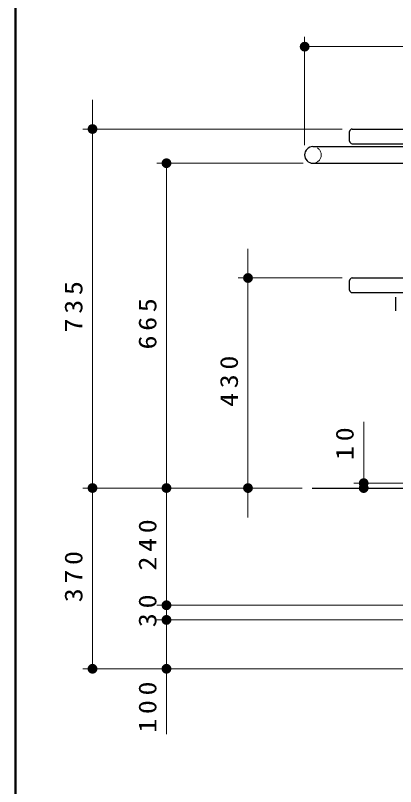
# Model space of a CAD drawing. Units: millimetres on the paper, scale 1:20. Extents: x -365 to 0, y -5 to 257.
# Drawn here: x -365 to -326.1, y 44.2 to 123.2 of the extents above; entities that cross this region are included whole.
import ezdxf

# ---------------------------------------------------------------- set-up
doc = ezdxf.new("R2010")
doc.units = ezdxf.units.MM
doc.linetypes.add('USER1', pattern=[4.5, 2.5, -2])
doc.layers.add('1_20', color=7, linetype='Continuous', lineweight=25)
doc.layers.add('LY_3', color=7, linetype='Continuous', lineweight=13)
doc.styles.add('ＭＳ ゴシック', font='')
doc.styles.get('ＭＳ ゴシック').set_extended_font_data('MS Gothic')

# ---------------------------------------------------------------- blocks, each defined once
blk = doc.blocks.new('filled_dot')
at = {"color": 0, "linetype": 'Continuous', "lineweight": -2, "const_width": 1.25}
blk.add_lwpolyline([(-0.625, 0, 1), (0.625, 0, 1)], format="xyb", close=True, dxfattribs=at)

msp = doc.modelspace()

# ---------------------------------------------------------------- linework, layer by layer
at = {"layer": '1_20', "lineweight": 13}
for p, q in [((-335.411, 109.878), (-335.411, 120.958)), ((-335.411, 119.958), (-306.811, 119.958)), ((-357.116, 71.778), (-357.116, 114.528)), ((-331.561, 111.528), (-358.116, 111.528)), ((-335.561, 108.028), (-350.547, 108.028)), ((-349.547, 74.778), (-349.547, 108.028)), ((-341.209, 71.778), (-341.209, 99.278)), ((-331.561, 96.278), (-342.209, 96.278)), ((-329.37, 74.778), (-329.37, 81.562)), ((-321.061, 75.278), (-330.37, 75.278)), ((-335.651, 74.778), (-358.116, 74.778)), ((-335.651, 74.778), (-358.116, 74.778)), ((-357.116, 56.278), (-357.116, 74.778)), ((-335.651, 74.778), (-350.547, 74.778)), ((-349.547, 62.778), (-349.547, 74.778)), ((-335.651, 74.778), (-342.209, 74.778)), ((-324.061, 62.778), (-350.547, 62.778)), ((-349.547, 61.278), (-349.547, 62.778)), ((-324.061, 61.278), (-350.547, 61.278)), ((-349.547, 49.589), (-349.547, 61.278)), ((-324.061, 56.278), (-358.116, 56.278))]:
    msp.add_line(p, q, dxfattribs=at)
at = {"layer": '1_20', "color": 70}
for p, q in [((-330.561, 111.528), (-256.061, 111.528)), ((-330.811, 110.278), (-330.811, 111.278)), ((-330.561, 110.028), (-256.061, 110.028)), ((-330.811, 95.028), (-330.811, 96.028)), ((-330.561, 96.278), (-256.061, 96.278)), ((-330.561, 94.778), (-256.061, 94.778))]:
    msp.add_line(p, q, dxfattribs=at)
at = {"layer": '1_20', "color": 4}
for p, q in [((-334.561, 109.728), (-252.061, 109.728)), ((-334.561, 108.028), (-252.061, 108.028))]:
    msp.add_line(p, q, dxfattribs=at)
at = {"layer": '1_20', "color": 21}
msp.add_line((-326.11, 94.331), (-326.11, 92.926), dxfattribs=at)
at = {"layer": '1_20'}
msp.add_line((-334.651, 74.778), (-320.561, 74.778), dxfattribs=at)
at = {"layer": '1_20', "color": 4, "linetype": 'USER1', "lineweight": 13}
msp.add_circle((-334.561, 108.878), 0.85, dxfattribs=at)
at = {"layer": '1_20', "color": 70}
for centre, start, end in [((-330.561, 111.278), 90, 180), ((-330.561, 110.278), 180, 270), ((-330.561, 96.028), 90, 180), ((-330.561, 95.028), 180, 270)]:
    msp.add_arc(centre, 0.25, start, end, dxfattribs=at)
at = {"layer": '1_20', "color": 4}
msp.add_arc((-334.561, 108.878), 0.85, 90, 270, dxfattribs=at)
at = {"layer": 'LY_3', "lineweight": 50}
msp.add_line((-365, 257), (-365, 0), dxfattribs=at)

# ---------------------------------------------------------------- block references
at = {"layer": '1_20', "lineweight": 13, "xscale": 0.4, "yscale": 0.4}
msp.add_blockref('filled_dot', (-335.411, 119.958), dxfattribs=at)
for p, rotation in [((-357.116, 111.528), 90), ((-349.547, 108.028), 270), ((-341.209, 96.278), 90), ((-357.116, 74.778), 270), ((-357.116, 74.778), 270), ((-349.547, 74.778), 90), ((-349.547, 74.778), 270), ((-341.209, 74.778), 270), ((-329.37, 75.278), 270), ((-329.37, 74.778), 90), ((-349.547, 62.778), 90), ((-349.547, 62.778), 270), ((-349.547, 61.278), 90), ((-349.547, 61.278), 270), ((-357.116, 56.278), 90), ((-349.547, 56.278), 90)]:
    msp.add_blockref('filled_dot', p, dxfattribs=dict(at, rotation=rotation))

# ---------------------------------------------------------------- texts
at = {"layer": '1_20', "char_height": 1.833, "attachment_point": 8, "rotation": 90, "style": 'ＭＳ ゴシック'}
for s, insert in [('\\T1.33;\\W1.15;735', (-358.116, 93.57)), ('\\T1.33;\\W1.15;665', (-350.547, 91.82)), ('\\T1.33;\\W1.15;430', (-342.209, 85.944)), ('\\T1.34;\\W1.15;10', (-330.37, 79.562)), ('\\T1.33;\\W1.15;240', (-350.547, 69.194)), ('\\T1.33;\\W1.15;370', (-358.116, 65.944)), ('\\T1.34;\\W1.15;30', (-350.547, 62.456)), ('\\T1.33;\\W1.15;100', (-350.547, 52.589))]:
    msp.add_mtext(s, dxfattribs=dict(at, insert=insert))

doc.saveas('drawing.dxf')
